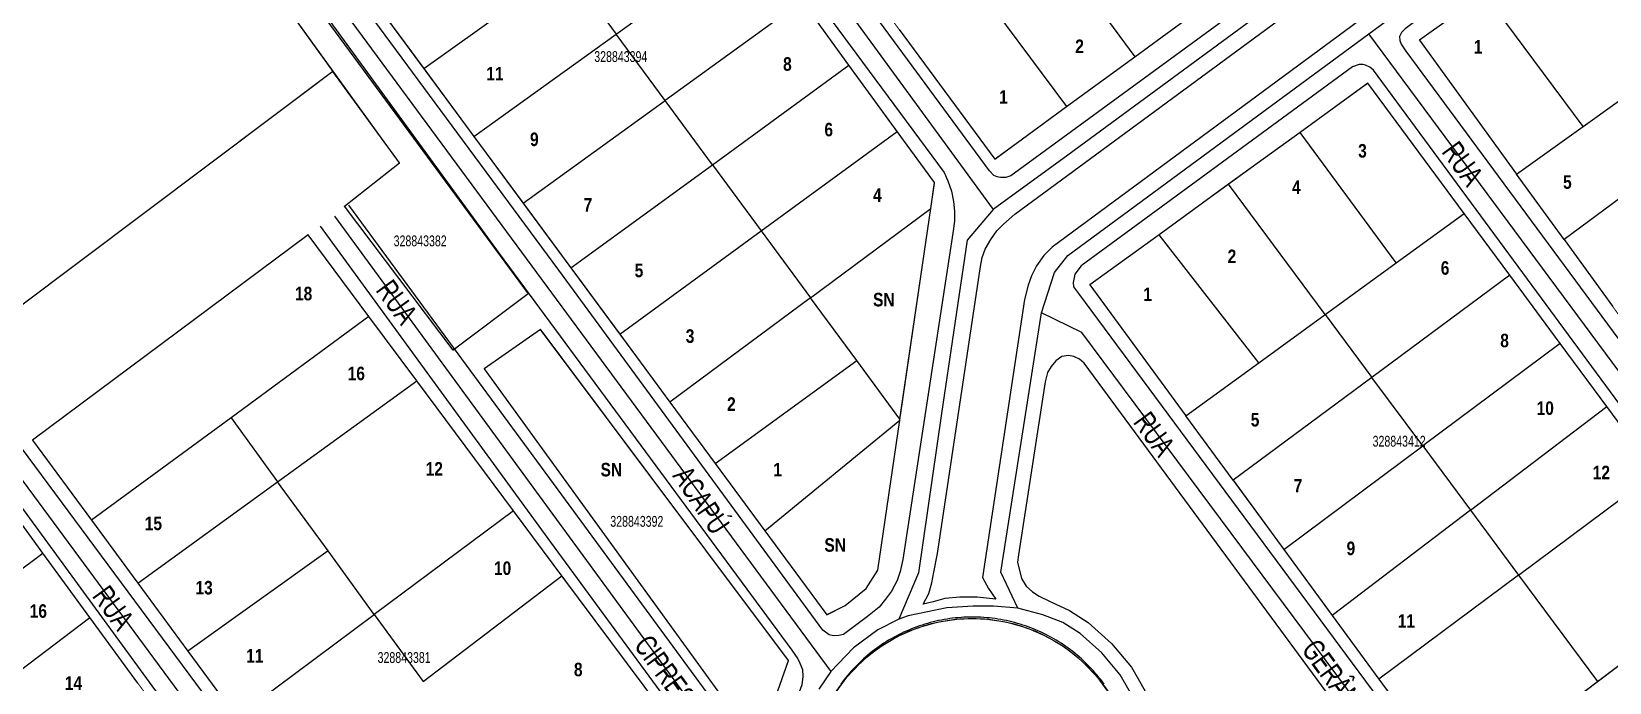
# Model space of a CAD drawing. Extents: x 204381 to 207261, y 4847713 to 4851061.
# Drawn here: x 206170.1 to 206461.3, y 4849242.8 to 4849363 of the extents above; entities that cross this region are included whole.
import ezdxf
from ezdxf.enums import TextEntityAlignment as Align

# ---------------------------------------------------------------- set-up
doc = ezdxf.new("R2010")
doc.units = 0
doc.header["$LTSCALE"] = 1.5
doc.header["$MEASUREMENT"] = 0
for name, color, linetype in [('CD-MALHA-LOTES', 40, 'CONTINUOUS'), ('CD_TXT_QUADRA', 7, 'CONTINUOUS'), ('RU-QUADRAS', 210, 'CONTINUOUS'), ('SV-EIXO-RUA-PAV', 20, 'CONTINUOUS'), ('SV-RUA-PAVIM-S-GUIA-C-GUIA', 7, 'CONTINUOUS'), ('SV-TXT-RUA-PAV-S-GUIA-C-GUIA', 7, 'CONTINUOUS'), ('Th_NmrPort', 7, 'CONTINUOUS')]:
    doc.layers.add(name, color=color, linetype=linetype)
doc.styles.add('ARIAL', font='ARIAL.TTF')
doc.styles.get("Standard").update_dxf_attribs({"font": 'swisscbo.ttf'})

msp = doc.modelspace()

# ---------------------------------------------------------------- linework, layer by layer
at = {"layer": 'CD-MALHA-LOTES', "linetype": 'Continuous'}
for points in [[(206188.76, 4849413.79), (206261.72, 4849314.58)], [(206200.95, 4849390.06), (206225.68, 4849355.63)], [(206355.98, 4849382.45), (206373.7, 4849358.37)], [(206277.96, 4849362.57), (206303.4, 4849380.91)], [(206242.46, 4849356.2), (206268.78, 4849375.04)], [(206268.78, 4849375.04), (206277.96, 4849362.57)], [(206343.31, 4849373.11), (206361.11, 4849349.18)], [(206438.25, 4849370.07), (206426.22, 4849361.46)], [(206456.45, 4849345.49), (206438.25, 4849370.07)], [(206234.43, 4849367.08), (206242.46, 4849356.2)], [(206312.34, 4849368.64), (206287, 4849350.3)], [(206320.95, 4849356.82), (206312.34, 4849368.64)], [(206373.7, 4849358.37), (206386.33, 4849367.59)], [(206251.7, 4849343.66), (206277.96, 4849362.57)], [(206287, 4849350.3), (206277.96, 4849362.57)], [(206330.19, 4849363.43), (206347.85, 4849339.49)], [(206426.22, 4849361.46), (206444.18, 4849336.7)], [(206361.11, 4849349.18), (206373.7, 4849358.37)], [(206225.68, 4849355.63), (206063.59, 4849233.85)], [(206237.99, 4849338.77), (206225.68, 4849355.63)], [(206242.46, 4849356.2), (206251.7, 4849343.66)], [(206295.73, 4849338.44), (206320.95, 4849356.82)], [(206329.87, 4849344.58), (206320.95, 4849356.82)], [(206456.45, 4849345.49), (206469.44, 4849354.79)], [(206416.72, 4849353.47), (206404.22, 4849344.4)], [(206434.49, 4849329.42), (206416.72, 4849353.47)], [(206260.79, 4849331.34), (206287, 4849350.3)], [(206295.73, 4849338.44), (206287, 4849350.3)], [(206347.85, 4849339.49), (206361.11, 4849349.18)], [(206251.7, 4849343.66), (206260.79, 4849331.34)], [(206304.74, 4849326.2), (206329.87, 4849344.58)], [(206336.75, 4849335.13), (206329.87, 4849344.58)], [(206404.22, 4849344.4), (206391.02, 4849334.83)], [(206421.96, 4849320.31), (206404.22, 4849344.4)], [(206444.18, 4849336.7), (206456.45, 4849345.49)], [(206477.97, 4849343.18), (206452.94, 4849324.61)], [(206227.82, 4849330.78), (206237.99, 4849338.77)], [(206269.6, 4849319.38), (206295.73, 4849338.44)], [(206295.73, 4849338.44), (206304.74, 4849326.2)], [(206336.05, 4849330.35), (206336.75, 4849335.13)], [(206391.02, 4849334.83), (206378.19, 4849325.51)], [(206408.85, 4849310.77), (206391.02, 4849334.83)], [(206452.94, 4849324.61), (206444.18, 4849336.7)], [(206247.92, 4849304.18), (206227.82, 4849330.78)], [(206260.79, 4849331.34), (206269.6, 4849319.38)], [(206313.84, 4849313.85), (206336.05, 4849330.35)], [(206330.35, 4849291.43), (206336.05, 4849330.35)], [(206421.96, 4849320.31), (206434.49, 4849329.42)], [(206442.9, 4849318.03), (206434.49, 4849329.42)], [(206278.65, 4849307.12), (206304.74, 4849326.2)], [(206304.74, 4849326.2), (206313.84, 4849313.85)], [(206221.1, 4849325.47), (206170.25, 4849287.55)], [(206232.33, 4849310.39), (206221.1, 4849325.47)], [(206378.19, 4849325.51), (206365.39, 4849316.23)], [(206396.58, 4849301.85), (206378.19, 4849325.51)], [(206452.94, 4849324.61), (206461.84, 4849312.34)], [(206408.85, 4849310.77), (206421.96, 4849320.31)], [(206269.6, 4849319.38), (206278.65, 4849307.12)], [(206442.9, 4849318.03), (206417.46, 4849299.16)], [(206452.22, 4849305.42), (206442.9, 4849318.03)], [(206261.72, 4849314.58), (206247.92, 4849304.18)], [(206365.39, 4849316.23), (206383.11, 4849292.05)], [(206313.84, 4849313.85), (206287.89, 4849294.58)], [(206322.37, 4849302.27), (206313.84, 4849313.85)], [(206232.33, 4849310.39), (206206.9, 4849291.7)], [(206241.17, 4849298.52), (206232.33, 4849310.39)], [(206396.58, 4849301.85), (206408.85, 4849310.77)], [(206408.85, 4849310.77), (206417.46, 4849299.16)], [(206264.04, 4849308.03), (206253.62, 4849300.77)], [(206309.8, 4849246.86), (206264.04, 4849308.03)], [(206278.65, 4849307.12), (206287.89, 4849294.58)], [(206452.22, 4849305.42), (206426.85, 4849286.49)], [(206460.81, 4849293.79), (206452.22, 4849305.42)], [(206253.62, 4849300.77), (206304.18, 4849230.91)], [(206296.23, 4849283.27), (206322.37, 4849302.27)], [(206330.35, 4849291.43), (206322.37, 4849302.27)], [(206383.11, 4849292.05), (206396.58, 4849301.85)], [(206215.48, 4849279.9), (206241.17, 4849298.52)], [(206259.02, 4849274.54), (206241.17, 4849298.52)], [(206417.46, 4849299.16), (206391.83, 4849280.15)], [(206426.85, 4849286.49), (206417.46, 4849299.16)], [(206287.89, 4849294.58), (206296.23, 4849283.27)], [(206435.64, 4849274.62), (206460.81, 4849293.79)], [(206469.87, 4849281.54), (206460.81, 4849293.79)], [(206206.9, 4849291.7), (206181.13, 4849272.77)], [(206206.9, 4849291.7), (206215.48, 4849279.9)], [(206305.42, 4849270.81), (206330.33, 4849291.27)], [(206326.27, 4849263.55), (206330.33, 4849291.27)], [(206330.33, 4849291.27), (206330.35, 4849291.43)], [(206391.83, 4849280.15), (206383.11, 4849292.05)], [(206170.25, 4849287.55), (206181.13, 4849272.77)], [(206401.21, 4849267.35), (206426.85, 4849286.49)], [(206426.85, 4849286.49), (206435.64, 4849274.62)], [(206296.23, 4849283.27), (206305.42, 4849270.81)], [(206172.17, 4849266.71), (206161.61, 4849281.18)], [(206189.66, 4849261.18), (206215.48, 4849279.9)], [(206224.79, 4849267.11), (206215.48, 4849279.9)], [(206391.83, 4849280.15), (206401.21, 4849267.35)], [(206444.52, 4849262.65), (206469.87, 4849281.54)], [(206259.02, 4849274.54), (206233.33, 4849255.37)], [(206267.97, 4849262.52), (206259.02, 4849274.54)], [(206435.64, 4849274.62), (206410.12, 4849255.19)], [(206435.64, 4849274.62), (206444.52, 4849262.65)], [(206181.13, 4849272.77), (206189.66, 4849261.18)], [(206305.42, 4849270.81), (206316.83, 4849255.33)], [(206146.3, 4849247.43), (206172.17, 4849266.71)], [(206180.86, 4849254.79), (206172.17, 4849266.71)], [(206224.79, 4849267.11), (206198.93, 4849248.59)], [(206233.33, 4849255.37), (206224.79, 4849267.11)], [(206401.21, 4849267.35), (206410.12, 4849255.19)], [(206242.35, 4849242.97), (206267.97, 4849262.52)], [(206286.24, 4849237.98), (206267.97, 4849262.52)], [(206324.09, 4849260.16), (206326.27, 4849263.55)], [(206444.52, 4849262.65), (206418.74, 4849243.43)], [(206444.52, 4849262.65), (206459.11, 4849242.97)], [(206459.11, 4849242.97), (206484.27, 4849262.04)], [(206189.66, 4849261.18), (206198.93, 4849248.59)], [(206320.22, 4849257.02), (206324.09, 4849260.16)], [(206316.83, 4849255.33), (206320.22, 4849257.02)], [(206155.15, 4849235.35), (206180.86, 4849254.79)], [(206189.71, 4849242.66), (206180.86, 4849254.79)], [(206207.9, 4849236.4), (206233.33, 4849255.37)], [(206233.33, 4849255.37), (206242.35, 4849242.97)], [(206410.12, 4849255.19), (206418.74, 4849243.43)], [(206198.93, 4849248.59), (206207.9, 4849236.4)], [(206304.18, 4849230.91), (206309.8, 4849246.86)], [(206418.74, 4849243.43), (206433.37, 4849223.46)], [(206433.37, 4849223.46), (206459.11, 4849242.97)]]:
    msp.add_lwpolyline(points, dxfattribs=at)
msp.add_circle((206343.67, 4849224.6), 30.03, dxfattribs=at)
at = {"layer": 'RU-QUADRAS', "color": 6, "linetype": 'Continuous', "const_width": 0.18}
for points in [[(206309.35, 4849500.13), (206399.59, 4849377.27), (206347.85, 4849339.49), (206257, 4849462.65)], [(206196.08, 4849419.04), (206248.35, 4849456.46), (206336.75, 4849335.13), (206326.27, 4849263.55), (206324.09, 4849260.16), (206320.22, 4849257.02), (206316.83, 4849255.33)], [(206078.24, 4848717.76), (206475.42, 4849014.46), (206417.81, 4849091.91), (206419.44, 4849093.11), (206404.99, 4849112.03), (206362.52, 4849169.9), (206544.01, 4849307.07), (206619.63, 4849365.27), (206627.96, 4849358.57), (206740.48, 4849440.55), (207019.3, 4849112), (207042.89, 4849083.24), (206955.47, 4849014.03), (206652.76, 4848779.96), (206598.07, 4848862.99), (206198.17, 4848557.67), (206165.15, 4848596.22), (206110.41, 4848671.74)], [(206185.11, 4849411.18), (206188.76, 4849413.79), (206261.72, 4849314.58), (206247.92, 4849304.18), (206227.82, 4849330.78), (206237.99, 4849338.77), (206200.95, 4849390.06)], [(206426.22, 4849361.46), (206477.08, 4849397.84), (206544.01, 4849307.07), (206493.29, 4849268.97)], [(206365.39, 4849316.23), (206416.72, 4849353.47), (206484.27, 4849262.04), (206433.37, 4849223.46)], [(206170.25, 4849287.55), (206221.1, 4849325.47), (206304.03, 4849214.09), (206252.09, 4849176.38)], [(206253.62, 4849300.77), (206264.04, 4849308.03), (206309.8, 4849246.86), (206304.18, 4849230.91)], [(206110.27, 4849242.74), (206161.61, 4849281.18), (206243.35, 4849169.13), (206191.5, 4849131.25)]]:
    msp.add_lwpolyline(points, close=True, dxfattribs=at)
msp.add_lwpolyline([(205749.85, 4849173.59), (205815.9, 4849224.43), (206140.75, 4849468.14), (206174.42, 4849424.47), (206185.2, 4849411.06, -0.01031), (206225.68, 4849355.63, -0.001332), (205830.88, 4849059.98), (205796.21, 4849108.13, 0.011304), (205762.41, 4849156.7)], format="xyb", close=True, dxfattribs=at)
at = {"layer": 'RU-QUADRAS', "const_width": 0.18}
msp.add_lwpolyline([(206318.24, 4849240.57), (206320.58, 4849243.8), (206323.34, 4849246.7), (206326.45, 4849249.2), (206329.87, 4849251.27), (206333.54, 4849252.87), (206337.38, 4849253.96), (206341.34, 4849254.54), (206343.67, 4849254.63), (206346, 4849254.54), (206349.96, 4849253.96), (206353.8, 4849252.87), (206357.46, 4849251.27), (206360.88, 4849249.2), (206364, 4849246.7), (206366.75, 4849243.8), (206369.1, 4849240.57)], dxfattribs=at)
at = {"layer": 'SV-EIXO-RUA-PAV', "flags": 128}
for points in [[(206253.09, 4849459.58), (206347.56, 4849330.15)], [(206477.04, 4849406.49), (206485.32, 4849410.02), (206488.36, 4849414.35), (206488.68, 4849419.32), (206487.56, 4849423.17), (206484.19, 4849426.22), (206479.7, 4849427.66), (206474.57, 4849426.54), (206468.35, 4849419.67), (206408.25, 4849374.72), (206361.35, 4849340.21), (206347.56, 4849330.15), (206342.78, 4849324.51), (206338, 4849292.52), (206333.78, 4849263.06), (206330.15, 4849254.52)], [(206192.36, 4849414.79), (206317.57, 4849244.85)], [(206352.11, 4849256.52), (206348.99, 4849263.19), (206356.5, 4849311.11), (206358.86, 4849318.54), (206361.37, 4849321.67), (206416.89, 4849362.64), (206476.25, 4849406.45), (206477.04, 4849406.49)], [(206488.77, 4849265.57), (206416.89, 4849362.64)], [(206177.6, 4849112.06), (206191.47, 4849122.27), (206251.94, 4849166.77), (206307.61, 4849207.73), (206310.32, 4849213.67), (206226.03, 4849328.91)], [(206428.73, 4849220.36), (206363.92, 4849307.47), (206356.5, 4849311.11)], [(206165.78, 4849283.69), (206251.94, 4849166.77)], [(206374.54, 4849238.02), (206371.03, 4849244.21), (206367.62, 4849248.26), (206363.59, 4849251.86), (206360.42, 4849253.91), (206356.74, 4849255.28), (206352.11, 4849256.52), (206347.6, 4849256.89), (206343.84, 4849256.89), (206339, 4849256.62), (206331.87, 4849255.15), (206330.15, 4849254.52), (206326.25, 4849252.55), (206321.79, 4849249.19), (206317.57, 4849244.85), (206315.39, 4849241.56)]]:
    msp.add_lwpolyline(points, dxfattribs=at)
at = {"layer": 'SV-RUA-PAVIM-S-GUIA-C-GUIA', "flags": 128}
for points in [[(206316.63, 4849505.05), (206311.15, 4849500.54), (206366.2, 4849425.67), (206401.78, 4849377.52), (206402.09, 4849376.82), (206402.25, 4849376.12), (206402.26, 4849375.27), (206401.92, 4849374.37), (206401.43, 4849373.56), (206400.4, 4849372.69), (206350.84, 4849336.41), (206349.89, 4849336.1), (206348.94, 4849336.09), (206348.29, 4849336.18), (206347.69, 4849336.47), (206346.87, 4849337.31), (206303.02, 4849396.97), (206255.78, 4849461.22), (206250.1, 4849457.49)], [(206250.1, 4849457.49), (206301.56, 4849387.03), (206338.52, 4849337), (206339.19, 4849335.45), (206339.87, 4849333.56), (206340.24, 4849331.66), (206340.42, 4849329.86), (206340.45, 4849328.01), (206340.13, 4849325.8), (206330.91, 4849265.52), (206330.4, 4849263.31), (206329.82, 4849261.65), (206328.79, 4849259.68), (206327.66, 4849258.22), (206326.53, 4849256.75), (206324.36, 4849254.97), (206319.95, 4849251.65), (206319.1, 4849251.49), (206318.1, 4849251.42), (206317.29, 4849251.61), (206316.13, 4849252.5), (206267.38, 4849318.95), (206194.91, 4849417.15), (206189.76, 4849413.59)], [(206189.76, 4849413.59), (206256.37, 4849322.06), (206310.42, 4849248.78), (206311.5, 4849247.18), (206311.86, 4849246.39), (206312.34, 4849245.21), (206312.45, 4849243.91), (206312.23, 4849242.35), (206311.01, 4849239.01), (206309.7, 4849235.88), (206308.26, 4849231.9), (206307.33, 4849230.01), (206306.32, 4849228.89), (206305, 4849228.36), (206304.09, 4849228.59), (206303.24, 4849229.34), (206267.3, 4849278.38), (206228.62, 4849330.96)], [(206545.25, 4849309.08), (206477.71, 4849400.39), (206477.15, 4849400.93), (206476.14, 4849401.32), (206475.24, 4849401.4), (206474.39, 4849401.19), (206473.15, 4849400.42), (206452.09, 4849384.81), (206423.61, 4849363.54), (206422.91, 4849362.83), (206422.57, 4849362.13), (206422.63, 4849361.37), (206422.89, 4849360.73), (206423.71, 4849359.44), (206491.19, 4849267.97)], [(206420.18, 4849368.75), (206358.44, 4849323.24), (206356.91, 4849321.67), (206355.58, 4849319.75), (206354.61, 4849317.93), (206354.03, 4849316.17), (206353.37, 4849313.56), (206345.58, 4849262.21), (206346.71, 4849260.18), (206348.04, 4849258.19), (206344.58, 4849258.59), (206341.43, 4849258.55), (206338.63, 4849258.31), (206336.48, 4849257.73), (206334.64, 4849257.26), (206335.66, 4849259.23), (206336.23, 4849261.24), (206336.61, 4849263.19), (206337.26, 4849266.66), (206345.22, 4849319.66), (206345.55, 4849321.31), (206346.08, 4849322.87), (206347.1, 4849324.64), (206348.23, 4849326.21), (206349.47, 4849327.48), (206351.54, 4849329.31), (206417.2, 4849377.68)], [(206485.63, 4849263.74), (206417.76, 4849355.9), (206417.05, 4849356.44), (206416.29, 4849356.83), (206415.79, 4849356.92), (206415.14, 4849356.92), (206413.89, 4849356.5), (206363.79, 4849319.76), (206362.61, 4849318.24), (206362.33, 4849316.68), (206362.4, 4849315.88), (206363.31, 4849314.64), (206431.55, 4849222.44)], [(206223.37, 4849327.07), (206265.88, 4849268.7), (206306.21, 4849213.7), (206306.47, 4849213.1), (206306.54, 4849212.15), (206306.3, 4849211.3), (206305.76, 4849210.39), (206255.07, 4849172.99), (206254.27, 4849172.78), (206253.42, 4849172.62), (206252.62, 4849172.61), (206251.97, 4849172.85), (206251.61, 4849173.14), (206251.1, 4849173.74), (206213.9, 4849224.43), (206168.21, 4849286.17)], [(206425.95, 4849218.15), (206364.35, 4849301.79), (206363.49, 4849302.53), (206362.43, 4849303.01), (206361.47, 4849303.2), (206360.22, 4849303.03), (206359.13, 4849302.22), (206358.25, 4849301.2), (206357.61, 4849300.04), (206357.14, 4849298.33), (206352.23, 4849266.41), (206352.05, 4849265.06), (206352.79, 4849262.01), (206353.66, 4849260.62), (206354.83, 4849259.53), (206356.04, 4849258.75), (206358.06, 4849257.78), (206361.64, 4849256.12), (206365.12, 4849253.86), (206369.43, 4849250.02), (206373.1, 4849245.66), (206376.85, 4849239.05)], [(206162.97, 4849282.24), (206203.4, 4849226.9), (206245.71, 4849169.31), (206245.97, 4849168.71), (206246.03, 4849167.96), (206246.04, 4849167.21), (206245.8, 4849166.5), (206245.36, 4849165.95), (206244.67, 4849165.19), (206194.91, 4849128.75), (206194.22, 4849128.34), (206193.32, 4849128.23), (206192.62, 4849128.22), (206191.91, 4849128.41), (206191.36, 4849128.95), (206152.05, 4849182.16), (206108.29, 4849241.3)], [(206368.05, 4849242.51), (206367.73, 4849242.93), (206367.42, 4849243.35), (206367.09, 4849243.76), (206366.76, 4849244.16), (206366.41, 4849244.56), (206366.07, 4849244.95), (206365.71, 4849245.34), (206365.35, 4849245.72), (206364.98, 4849246.09), (206364.61, 4849246.46), (206364.23, 4849246.82), (206363.84, 4849247.18), (206363.45, 4849247.52), (206363.05, 4849247.86), (206362.65, 4849248.2), (206362.24, 4849248.52), (206361.82, 4849248.84), (206361.4, 4849249.16), (206360.97, 4849249.46), (206360.54, 4849249.76), (206360.1, 4849250.05), (206359.66, 4849250.33), (206359.21, 4849250.6), (206358.76, 4849250.87), (206358.31, 4849251.13), (206357.85, 4849251.38), (206357.38, 4849251.62), (206356.91, 4849251.85), (206356.44, 4849252.08), (206355.96, 4849252.3), (206355.48, 4849252.5), (206354.99, 4849252.71), (206354.51, 4849252.9), (206354.02, 4849253.08), (206353.52, 4849253.26), (206353.02, 4849253.42), (206352.52, 4849253.58), (206352.02, 4849253.73), (206351.52, 4849253.87), (206351.01, 4849254), (206350.5, 4849254.12), (206349.99, 4849254.24), (206349.47, 4849254.34), (206348.96, 4849254.44), (206348.44, 4849254.52), (206347.92, 4849254.6), (206347.4, 4849254.67), (206346.88, 4849254.73), (206346.36, 4849254.78), (206345.84, 4849254.82), (206345.31, 4849254.85), (206344.79, 4849254.87), (206344.26, 4849254.89), (206343.74, 4849254.89), (206343.22, 4849254.89), (206342.69, 4849254.87), (206342.17, 4849254.85), (206341.64, 4849254.82), (206341.12, 4849254.78), (206340.6, 4849254.73), (206340.08, 4849254.67), (206339.56, 4849254.6), (206339.04, 4849254.52), (206338.52, 4849254.44), (206338.01, 4849254.34), (206337.49, 4849254.24), (206336.98, 4849254.12), (206336.47, 4849254), (206335.96, 4849253.87), (206335.46, 4849253.73), (206334.96, 4849253.58), (206334.46, 4849253.42), (206333.96, 4849253.26), (206333.46, 4849253.08), (206332.97, 4849252.9), (206332.49, 4849252.71), (206332, 4849252.5), (206331.52, 4849252.3), (206331.04, 4849252.08), (206330.57, 4849251.85), (206330.1, 4849251.62), (206329.64, 4849251.38), (206329.17, 4849251.13), (206328.72, 4849250.87), (206328.27, 4849250.6), (206327.82, 4849250.33), (206327.38, 4849250.05), (206326.94, 4849249.76), (206326.51, 4849249.46), (206326.08, 4849249.16), (206325.66, 4849248.84), (206325.24, 4849248.52), (206324.83, 4849248.2), (206324.43, 4849247.86), (206324.03, 4849247.52), (206323.64, 4849247.18), (206323.25, 4849246.82), (206322.87, 4849246.46), (206322.5, 4849246.09), (206322.13, 4849245.72), (206321.77, 4849245.34), (206321.41, 4849244.95), (206321.07, 4849244.56), (206320.72, 4849244.16), (206320.39, 4849243.76), (206320.06, 4849243.35), (206319.75, 4849242.93), (206319.43, 4849242.51)]]:
    msp.add_lwpolyline(points, dxfattribs=at)

# ---------------------------------------------------------------- texts
at = {"layer": 'CD_TXT_QUADRA', "color": 7, "linetype": 'Continuous', "style": 'ARIAL', "width": 0.7}
for s, p in [('328843394', (206278.83, 4849358.41)), ('328843382', (206241.8, 4849324.37)), ('328843412', (206422.49, 4849287.37)), ('328843392', (206281.79, 4849272.57)), ('328843381', (206238.84, 4849247.42))]:
    msp.add_text(s, height=2, dxfattribs=at).set_placement(p, align=Align.MIDDLE)
at = {"layer": 'SV-TXT-RUA-PAV-S-GUIA-C-GUIA', "style": 'ARIAL', "width": 0.7}
for s, rotation, p in [('RUA', 306, (206430.19, 4849340.79)), ('RUA                                                                   CIPRESTE', 306, (206233.46, 4849315.23)), ('RUA', 306, (206373.27, 4849290.86)), ('ACAPÚ', 304, (206288.27, 4849280.96)), ('RUA                                                             CEREJEIRA', 306, (206181.14, 4849258.76)), ('GERÂNIO', 306, (206404.33, 4849248.86))]:
    msp.add_text(s, height=4, rotation=rotation, dxfattribs=at).set_placement(p)
at = {"layer": 'Th_NmrPort', "color": 1}
for s, p in [('2', (206362.71, 4849360.31)), ('1', (206436.27, 4849360.22)), ('8', (206308.78, 4849357.04)), ('11', (206254, 4849355.25)), ('1', (206348.67, 4849350.95)), ('6', (206316.41, 4849344.93)), ('9', (206262.08, 4849343.13)), ('3', (206414.92, 4849341.01)), ('4', (206402.72, 4849334.3)), ('5', (206452.74, 4849335.23)), ('7', (206271.96, 4849331.02)), ('4', (206325.39, 4849332.82)), ('2', (206390.83, 4849321.51)), ('5', (206281.39, 4849318.91)), ('6', (206430.17, 4849319.37)), ('18', (206218.7, 4849314.64)), ('SN', (206325.39, 4849313.52)), ('1', (206375.28, 4849314.5)), ('3', (206290.82, 4849306.79)), ('8', (206441.15, 4849305.97)), ('16', (206228.42, 4849299.89)), ('2', (206298.45, 4849294.23)), ('10', (206447.86, 4849293.48)), ('5', (206395.1, 4849291.34)), ('12', (206242.82, 4849282.27)), ('SN', (206275.1, 4849282.12)), ('1', (206306.98, 4849282.12)), ('12', (206458.22, 4849281.59)), ('7', (206403.03, 4849279.15)), ('15', (206190.97, 4849272.19)), ('SN', (206316.41, 4849268.21)), ('9', (206412.79, 4849267.58)), ('10', (206255.42, 4849263.92)), ('13', (206200.33, 4849260.32)), ('16', (206169.73, 4849256.01)), ('11', (206422.24, 4849254.17)), ('11', (206209.69, 4849247.73)), ('8', (206270.18, 4849245.21)), ('14', (206176.21, 4849242.7))]:
    msp.add_text(s, height=2.5, dxfattribs=at).set_placement(p, align=Align.MIDDLE_LEFT)

doc.saveas('drawing.dxf')
